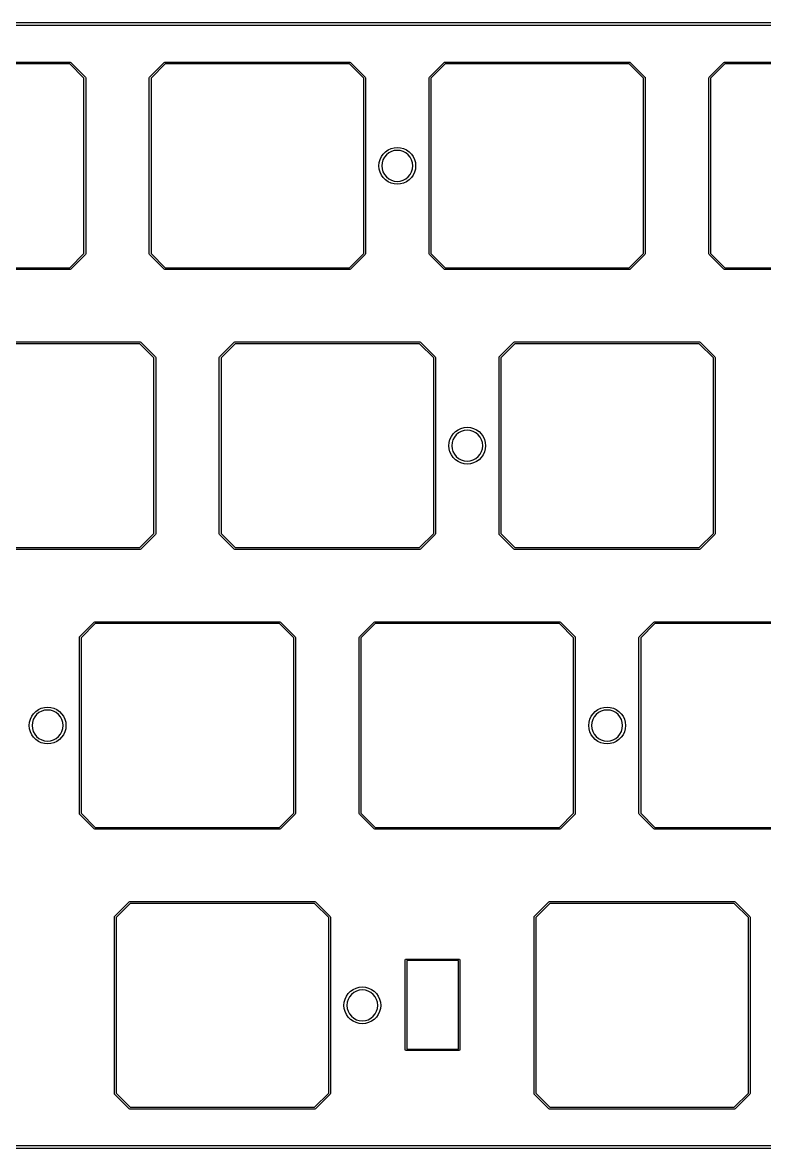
# Model space of a CAD drawing. Extents: x 44 to 254, y -124 to -47.
# Drawn here: x 152.3 to 202.8, y -124 to -47.4 of the extents above; entities that cross this region are included whole.
import ezdxf

# ---------------------------------------------------------------- set-up
doc = ezdxf.new("R2010")
doc.units = 0
doc.layers.add('BLACK', color=7, linetype='CONTINUOUS')

msp = doc.modelspace()

# ---------------------------------------------------------------- linework, layer by layer
at = {"layer": 'BLACK', "linetype": 'CONTINUOUS'}
for p, q in [((46.9693, -47.3936), (251.469, -47.3936)), ((251.469, -47.5936), (46.9693, -47.5936)), ((142.925, -50.09), (155.525, -50.09)), ((155.5, -50.21), (142.95, -50.21)), ((156.465, -51.1749), (155.5, -50.21)), ((155.525, -50.09), (155.567, -50.1076)), ((155.567, -50.1076), (155.567, -50.1076)), ((155.567, -50.1076), (156.567, -51.1076)), ((160.933, -51.1076), (161.933, -50.1076)), ((162, -50.21), (161.035, -51.1749)), ((161.933, -50.1076), (161.975, -50.09)), ((161.975, -50.09), (174.575, -50.09)), ((174.55, -50.21), (162, -50.21)), ((175.515, -51.1749), (174.55, -50.21)), ((174.575, -50.09), (174.617, -50.1076)), ((174.617, -50.1076), (174.617, -50.1076)), ((174.617, -50.1076), (175.617, -51.1076)), ((179.983, -51.1076), (180.983, -50.1076)), ((181.05, -50.21), (180.085, -51.1749)), ((180.983, -50.1076), (181.025, -50.09)), ((181.025, -50.09), (193.625, -50.09)), ((193.6, -50.21), (181.05, -50.21)), ((194.565, -51.1749), (193.6, -50.21)), ((193.625, -50.09), (193.667, -50.1076)), ((193.667, -50.1076), (193.667, -50.1076)), ((193.667, -50.1076), (194.667, -51.1076)), ((199.033, -51.1076), (200.033, -50.1076)), ((200.1, -50.21), (199.135, -51.1749)), ((200.033, -50.1076), (200.075, -50.09)), ((200.075, -50.09), (212.675, -50.09)), ((212.65, -50.21), (200.1, -50.21)), ((156.465, -63.1251), (156.465, -51.1749)), ((156.567, -51.1076), (156.572, -51.1183)), ((156.572, -51.1183), (156.585, -51.15)), ((156.585, -51.15), (156.585, -63.15)), ((160.915, -51.15), (160.933, -51.1076)), ((160.915, -63.15), (160.915, -51.15)), ((161.035, -51.1749), (161.035, -63.1251)), ((175.515, -63.1251), (175.515, -51.1749)), ((175.617, -51.1076), (175.622, -51.1183)), ((175.622, -51.1183), (175.635, -51.15)), ((175.635, -51.15), (175.635, -63.15)), ((179.965, -51.15), (179.983, -51.1076)), ((179.965, -63.15), (179.965, -51.15)), ((180.085, -51.1749), (180.085, -63.1251)), ((194.565, -63.1251), (194.565, -51.1749)), ((194.667, -51.1076), (194.672, -51.1183)), ((194.672, -51.1183), (194.685, -51.15)), ((194.685, -51.15), (194.685, -63.15)), ((199.015, -51.15), (199.033, -51.1076)), ((199.015, -63.15), (199.015, -51.15)), ((199.135, -51.1749), (199.135, -63.1251)), ((177.372, -55.9754), (177.583, -55.919)), ((177.583, -55.919), (177.8, -55.9)), ((177.8, -55.9), (178.017, -55.919)), ((178.017, -55.919), (178.228, -55.9754)), ((176.625, -56.7225), (176.717, -56.525)), ((176.717, -56.525), (176.842, -56.3465)), ((176.923, -56.5638), (176.825, -56.7462)), ((176.842, -56.3465), (176.997, -56.1924)), ((177.054, -56.4039), (176.923, -56.5638)), ((176.997, -56.1924), (177.175, -56.0675)), ((177.214, -56.2727), (177.054, -56.4039)), ((177.175, -56.0675), (177.372, -55.9754)), ((177.396, -56.1752), (177.214, -56.2727)), ((177.594, -56.1152), (177.396, -56.1752)), ((177.8, -56.0949), (177.594, -56.1152)), ((178.006, -56.1152), (177.8, -56.0949)), ((178.204, -56.1752), (178.006, -56.1152)), ((178.386, -56.2727), (178.204, -56.1752)), ((178.228, -55.9754), (178.425, -56.0675)), ((178.546, -56.4039), (178.386, -56.2727)), ((178.425, -56.0675), (178.603, -56.1924)), ((178.677, -56.5638), (178.546, -56.4039)), ((178.603, -56.1924), (178.758, -56.3465)), ((178.775, -56.7462), (178.677, -56.5638)), ((178.758, -56.3465), (178.883, -56.525)), ((178.883, -56.525), (178.975, -56.7225)), ((176.55, -57.15), (176.569, -56.9329)), ((176.569, -57.3671), (176.55, -57.15)), ((176.569, -56.9329), (176.625, -56.7225)), ((176.625, -57.5775), (176.569, -57.3671)), ((176.765, -56.9442), (176.745, -57.15)), ((176.745, -57.15), (176.765, -57.3558)), ((176.825, -56.7462), (176.765, -56.9442)), ((176.765, -57.3558), (176.825, -57.5538)), ((178.835, -56.9442), (178.775, -56.7462)), ((178.775, -57.5538), (178.835, -57.3558)), ((178.855, -57.15), (178.835, -56.9442)), ((178.835, -57.3558), (178.855, -57.15)), ((178.975, -56.7225), (179.031, -56.9329)), ((179.031, -57.3671), (178.975, -57.5775)), ((179.031, -56.9329), (179.05, -57.15)), ((179.05, -57.15), (179.031, -57.3671)), ((176.717, -57.775), (176.625, -57.5775)), ((176.842, -57.9535), (176.717, -57.775)), ((176.825, -57.5538), (176.923, -57.7362)), ((176.997, -58.1076), (176.842, -57.9535)), ((176.923, -57.7362), (177.054, -57.8961)), ((177.175, -58.2325), (176.997, -58.1076)), ((177.054, -57.8961), (177.214, -58.0273)), ((177.372, -58.3246), (177.175, -58.2325)), ((177.214, -58.0273), (177.396, -58.1248)), ((177.396, -58.1248), (177.594, -58.1848)), ((177.594, -58.1848), (177.8, -58.2051)), ((177.8, -58.2051), (178.006, -58.1848)), ((178.006, -58.1848), (178.204, -58.1248)), ((178.204, -58.1248), (178.386, -58.0273)), ((178.425, -58.2325), (178.228, -58.3246)), ((178.386, -58.0273), (178.546, -57.8961)), ((178.603, -58.1076), (178.425, -58.2325)), ((178.546, -57.8961), (178.677, -57.7362)), ((178.758, -57.9535), (178.603, -58.1076)), ((178.677, -57.7362), (178.775, -57.5538)), ((178.883, -57.775), (178.758, -57.9535)), ((178.975, -57.5775), (178.883, -57.775)), ((177.583, -58.381), (177.372, -58.3246)), ((177.8, -58.4), (177.583, -58.381)), ((178.017, -58.381), (177.8, -58.4)), ((178.228, -58.3246), (178.017, -58.381)), ((155.5, -64.09), (156.465, -63.1251)), ((156.567, -63.1924), (155.567, -64.1924)), ((156.585, -63.15), (156.567, -63.1924)), ((160.933, -63.1924), (160.915, -63.15)), ((161.933, -64.1924), (160.933, -63.1924)), ((160.933, -63.1924), (160.933, -63.1924)), ((161.035, -63.1251), (162, -64.09)), ((174.55, -64.09), (175.515, -63.1251)), ((175.617, -63.1924), (174.617, -64.1924)), ((175.635, -63.15), (175.617, -63.1924)), ((179.983, -63.1924), (179.965, -63.15)), ((180.983, -64.1924), (179.983, -63.1924)), ((179.983, -63.1924), (179.983, -63.1924)), ((180.085, -63.1251), (181.05, -64.09)), ((193.6, -64.09), (194.565, -63.1251)), ((194.667, -63.1924), (193.667, -64.1924)), ((194.685, -63.15), (194.667, -63.1924)), ((199.033, -63.1924), (199.015, -63.15)), ((200.033, -64.1924), (199.033, -63.1924)), ((199.033, -63.1924), (199.033, -63.1924)), ((199.135, -63.1251), (200.1, -64.09)), ((155.525, -64.21), (142.925, -64.21)), ((142.95, -64.09), (155.5, -64.09)), ((155.567, -64.1924), (155.525, -64.21)), ((161.975, -64.21), (161.933, -64.1924)), ((174.575, -64.21), (161.975, -64.21)), ((162, -64.09), (174.55, -64.09)), ((174.617, -64.1924), (174.575, -64.21)), ((181.025, -64.21), (180.983, -64.1924)), ((193.625, -64.21), (181.025, -64.21)), ((181.05, -64.09), (193.6, -64.09)), ((193.667, -64.1924), (193.625, -64.21)), ((200.075, -64.21), (200.033, -64.1924)), ((212.675, -64.21), (200.075, -64.21)), ((200.1, -64.09), (212.65, -64.09)), ((147.688, -69.14), (160.287, -69.14)), ((160.263, -69.26), (147.712, -69.26)), ((161.227, -70.2249), (160.263, -69.26)), ((160.287, -69.14), (160.33, -69.1576)), ((160.33, -69.1576), (160.33, -69.1576)), ((160.33, -69.1576), (161.33, -70.1576)), ((165.695, -70.1576), (166.695, -69.1576)), ((166.762, -69.26), (165.797, -70.2249)), ((166.695, -69.1576), (166.737, -69.14)), ((166.737, -69.14), (179.338, -69.14)), ((179.313, -69.26), (166.762, -69.26)), ((180.278, -70.2249), (179.313, -69.26)), ((179.338, -69.14), (179.38, -69.1576)), ((179.38, -69.1576), (179.38, -69.1576)), ((179.38, -69.1576), (180.38, -70.1576)), ((184.745, -70.1576), (185.745, -69.1576)), ((185.812, -69.26), (184.847, -70.2249)), ((185.745, -69.1576), (185.787, -69.14)), ((185.787, -69.14), (198.387, -69.14)), ((198.363, -69.26), (185.812, -69.26)), ((199.327, -70.2249), (198.363, -69.26)), ((198.387, -69.14), (198.43, -69.1576)), ((198.43, -69.1576), (198.43, -69.1576)), ((198.43, -69.1576), (199.43, -70.1576)), ((161.227, -82.1751), (161.227, -70.2249)), ((161.33, -70.1576), (161.347, -70.2)), ((161.347, -70.2), (161.347, -82.2)), ((165.677, -70.2), (165.695, -70.1576)), ((165.677, -82.2), (165.677, -70.2)), ((165.695, -70.1576), (165.695, -70.1576)), ((165.797, -70.2249), (165.797, -82.1751)), ((180.278, -82.1751), (180.278, -70.2249)), ((180.38, -70.1576), (180.397, -70.2)), ((180.397, -70.2), (180.397, -70.2)), ((180.397, -70.2), (180.397, -82.2)), ((184.727, -70.2), (184.745, -70.1576)), ((184.727, -82.2), (184.727, -70.2)), ((184.745, -70.1576), (184.745, -70.1576)), ((184.847, -70.2249), (184.847, -82.1751)), ((199.327, -82.1751), (199.327, -70.2249)), ((199.43, -70.1576), (199.447, -70.2)), ((199.447, -70.2), (199.447, -70.2)), ((199.447, -70.2), (199.447, -82.2)), ((181.938, -75.1175), (182.135, -75.0254)), ((182.135, -75.0254), (182.345, -74.969)), ((182.345, -74.969), (182.562, -74.95)), ((182.562, -74.95), (182.78, -74.969)), ((182.78, -74.969), (182.99, -75.0254)), ((182.99, -75.0254), (183.188, -75.1175)), ((181.331, -75.9829), (181.388, -75.7725)), ((181.388, -75.7725), (181.48, -75.575)), ((181.48, -75.575), (181.605, -75.3965)), ((181.588, -75.7962), (181.528, -75.9942)), ((181.685, -75.6138), (181.588, -75.7962)), ((181.605, -75.3965), (181.759, -75.2424)), ((181.816, -75.4539), (181.685, -75.6138)), ((181.759, -75.2424), (181.938, -75.1175)), ((181.976, -75.3227), (181.816, -75.4539)), ((182.159, -75.2252), (181.976, -75.3227)), ((182.357, -75.1652), (182.159, -75.2252)), ((182.562, -75.1449), (182.357, -75.1652)), ((182.768, -75.1652), (182.562, -75.1449)), ((182.966, -75.2252), (182.768, -75.1652)), ((183.149, -75.3227), (182.966, -75.2252)), ((183.309, -75.4539), (183.149, -75.3227)), ((183.188, -75.1175), (183.366, -75.2424)), ((183.44, -75.6138), (183.309, -75.4539)), ((183.366, -75.2424), (183.52, -75.3965)), ((183.537, -75.7962), (183.44, -75.6138)), ((183.52, -75.3965), (183.645, -75.575)), ((183.597, -75.9942), (183.537, -75.7962)), ((183.645, -75.575), (183.737, -75.7725)), ((183.737, -75.7725), (183.794, -75.9829)), ((181.312, -76.2), (181.331, -75.9829)), ((181.331, -76.4171), (181.312, -76.2)), ((181.388, -76.6275), (181.331, -76.4171)), ((181.48, -76.825), (181.388, -76.6275)), ((181.528, -75.9942), (181.507, -76.2)), ((181.507, -76.2), (181.528, -76.4058)), ((181.528, -76.4058), (181.588, -76.6038)), ((181.588, -76.6038), (181.685, -76.7862)), ((183.44, -76.7862), (183.537, -76.6038)), ((183.537, -76.6038), (183.597, -76.4058)), ((183.618, -76.2), (183.597, -75.9942)), ((183.597, -76.4058), (183.618, -76.2)), ((183.737, -76.6275), (183.645, -76.825)), ((183.794, -76.4171), (183.737, -76.6275)), ((183.794, -75.9829), (183.812, -76.2)), ((183.812, -76.2), (183.794, -76.4171)), ((181.605, -77.0035), (181.48, -76.825)), ((181.759, -77.1576), (181.605, -77.0035)), ((181.685, -76.7862), (181.816, -76.9461)), ((181.938, -77.2825), (181.759, -77.1576)), ((181.816, -76.9461), (181.976, -77.0773)), ((182.135, -77.3746), (181.938, -77.2825)), ((181.976, -77.0773), (182.159, -77.1748)), ((182.345, -77.431), (182.135, -77.3746)), ((182.159, -77.1748), (182.357, -77.2348)), ((182.357, -77.2348), (182.562, -77.2551)), ((182.562, -77.2551), (182.768, -77.2348)), ((182.768, -77.2348), (182.966, -77.1748)), ((182.99, -77.3746), (182.78, -77.431)), ((182.966, -77.1748), (183.149, -77.0773)), ((183.188, -77.2825), (182.99, -77.3746)), ((183.149, -77.0773), (183.309, -76.9461)), ((183.366, -77.1576), (183.188, -77.2825)), ((183.309, -76.9461), (183.44, -76.7862)), ((183.52, -77.0035), (183.366, -77.1576)), ((183.645, -76.825), (183.52, -77.0035)), ((182.562, -77.45), (182.345, -77.431)), ((182.78, -77.431), (182.562, -77.45)), ((160.263, -83.14), (161.227, -82.1751)), ((161.33, -82.2424), (160.33, -83.2424)), ((161.347, -82.2), (161.33, -82.2424)), ((165.695, -82.2424), (165.677, -82.2)), ((166.695, -83.2424), (165.695, -82.2424)), ((165.797, -82.1751), (166.762, -83.14)), ((179.313, -83.14), (180.278, -82.1751)), ((180.38, -82.2424), (179.38, -83.2424)), ((180.397, -82.2), (180.38, -82.2424)), ((184.745, -82.2424), (184.727, -82.2)), ((185.745, -83.2424), (184.745, -82.2424)), ((184.847, -82.1751), (185.812, -83.14)), ((198.363, -83.14), (199.327, -82.1751)), ((199.43, -82.2424), (198.43, -83.2424)), ((199.447, -82.2), (199.43, -82.2424)), ((160.287, -83.26), (147.688, -83.26)), ((147.712, -83.14), (160.263, -83.14)), ((160.33, -83.2424), (160.287, -83.26)), ((160.33, -83.2424), (160.33, -83.2424)), ((166.737, -83.26), (166.695, -83.2424)), ((179.338, -83.26), (166.737, -83.26)), ((166.762, -83.14), (179.313, -83.14)), ((179.38, -83.2424), (179.338, -83.26)), ((179.38, -83.2424), (179.38, -83.2424)), ((185.787, -83.26), (185.745, -83.2424)), ((198.387, -83.26), (185.787, -83.26)), ((185.812, -83.14), (198.363, -83.14)), ((198.43, -83.2424), (198.387, -83.26)), ((198.43, -83.2424), (198.43, -83.2424)), ((156.17, -89.2076), (157.17, -88.2076)), ((157.237, -88.31), (156.272, -89.2749)), ((157.17, -88.2076), (157.213, -88.19)), ((157.213, -88.19), (169.812, -88.19)), ((169.788, -88.31), (157.237, -88.31)), ((170.752, -89.2749), (169.788, -88.31)), ((169.812, -88.19), (169.855, -88.2076)), ((169.855, -88.2076), (169.855, -88.2076)), ((169.855, -88.2076), (170.855, -89.2076)), ((175.22, -89.2076), (176.22, -88.2076)), ((176.287, -88.31), (175.322, -89.2749)), ((176.22, -88.2076), (176.262, -88.19)), ((176.262, -88.19), (188.862, -88.19)), ((188.838, -88.31), (176.287, -88.31)), ((189.802, -89.2749), (188.838, -88.31)), ((188.862, -88.19), (188.905, -88.2076)), ((188.905, -88.2076), (188.905, -88.2076)), ((188.905, -88.2076), (189.905, -89.2076)), ((194.27, -89.2076), (195.27, -88.2076)), ((195.337, -88.31), (194.373, -89.2749)), ((195.27, -88.2076), (195.312, -88.19)), ((195.312, -88.19), (207.912, -88.19)), ((207.888, -88.31), (195.337, -88.31)), ((156.153, -89.25), (156.17, -89.2076)), ((156.153, -101.25), (156.153, -89.25)), ((156.272, -89.2749), (156.272, -101.225)), ((170.752, -101.225), (170.752, -89.2749)), ((170.855, -89.2076), (170.872, -89.25)), ((170.872, -89.25), (170.873, -89.25)), ((170.873, -89.25), (170.873, -101.25)), ((175.202, -89.25), (175.22, -89.2076)), ((175.202, -101.25), (175.202, -89.25)), ((175.322, -89.2749), (175.322, -101.225)), ((189.802, -101.225), (189.802, -89.2749)), ((189.905, -89.2076), (189.922, -89.25)), ((189.922, -89.25), (189.922, -101.25)), ((194.252, -89.25), (194.27, -89.2076)), ((194.252, -101.25), (194.252, -89.25)), ((194.373, -89.2749), (194.373, -101.225)), ((153.184, -94.2924), (153.362, -94.1675)), ((153.362, -94.1675), (153.56, -94.0754)), ((153.584, -94.2752), (153.401, -94.3727)), ((153.56, -94.0754), (153.77, -94.019)), ((153.782, -94.2152), (153.584, -94.2752)), ((153.77, -94.019), (153.987, -94)), ((153.987, -94.1949), (153.782, -94.2152)), ((153.987, -94), (154.205, -94.019)), ((154.193, -94.2152), (153.987, -94.1949)), ((154.391, -94.2752), (154.193, -94.2152)), ((154.205, -94.019), (154.415, -94.0754)), ((154.574, -94.3727), (154.391, -94.2752)), ((154.415, -94.0754), (154.612, -94.1675)), ((154.612, -94.1675), (154.791, -94.2924)), ((191.284, -94.2924), (191.462, -94.1675)), ((191.462, -94.1675), (191.66, -94.0754)), ((191.684, -94.2752), (191.501, -94.3727)), ((191.66, -94.0754), (191.87, -94.019)), ((191.882, -94.2152), (191.684, -94.2752)), ((191.87, -94.019), (192.087, -94)), ((192.087, -94.1949), (191.882, -94.2152)), ((192.087, -94), (192.305, -94.019)), ((192.293, -94.2152), (192.087, -94.1949)), ((192.491, -94.2752), (192.293, -94.2152)), ((192.305, -94.019), (192.515, -94.0754)), ((192.674, -94.3727), (192.491, -94.2752)), ((192.515, -94.0754), (192.712, -94.1675)), ((192.712, -94.1675), (192.891, -94.2924)), ((152.737, -95.25), (152.756, -95.0329)), ((152.756, -95.0329), (152.813, -94.8225)), ((152.813, -94.8225), (152.905, -94.625)), ((152.905, -94.625), (153.03, -94.4465)), ((152.953, -95.0442), (152.932, -95.25)), ((153.013, -94.8462), (152.953, -95.0442)), ((153.11, -94.6638), (153.013, -94.8462)), ((153.03, -94.4465), (153.184, -94.2924)), ((153.241, -94.5039), (153.11, -94.6638)), ((153.401, -94.3727), (153.241, -94.5039)), ((154.734, -94.5039), (154.574, -94.3727)), ((154.865, -94.6638), (154.734, -94.5039)), ((154.791, -94.2924), (154.945, -94.4465)), ((154.962, -94.8462), (154.865, -94.6638)), ((154.945, -94.4465), (155.07, -94.625)), ((155.022, -95.0442), (154.962, -94.8462)), ((155.043, -95.25), (155.022, -95.0442)), ((155.07, -94.625), (155.162, -94.8225)), ((155.162, -94.8225), (155.219, -95.0329)), ((155.219, -95.0329), (155.237, -95.25)), ((190.837, -95.25), (190.856, -95.0329)), ((190.856, -95.0329), (190.913, -94.8225)), ((190.913, -94.8225), (191.005, -94.625)), ((191.005, -94.625), (191.13, -94.4465)), ((191.053, -95.0442), (191.032, -95.25)), ((191.113, -94.8462), (191.053, -95.0442)), ((191.21, -94.6638), (191.113, -94.8462)), ((191.13, -94.4465), (191.284, -94.2924)), ((191.341, -94.5039), (191.21, -94.6638)), ((191.501, -94.3727), (191.341, -94.5039)), ((192.834, -94.5039), (192.674, -94.3727)), ((192.965, -94.6638), (192.834, -94.5039)), ((192.891, -94.2924), (193.045, -94.4465)), ((193.062, -94.8462), (192.965, -94.6638)), ((193.045, -94.4465), (193.17, -94.625)), ((193.122, -95.0442), (193.062, -94.8462)), ((193.143, -95.25), (193.122, -95.0442)), ((193.17, -94.625), (193.262, -94.8225)), ((193.262, -94.8225), (193.319, -95.0329)), ((193.319, -95.0329), (193.337, -95.25)), ((152.756, -95.4671), (152.737, -95.25)), ((152.813, -95.6775), (152.756, -95.4671)), ((152.905, -95.875), (152.813, -95.6775)), ((152.932, -95.25), (152.953, -95.4558)), ((152.953, -95.4558), (153.013, -95.6538)), ((153.013, -95.6538), (153.11, -95.8362)), ((154.865, -95.8362), (154.962, -95.6538)), ((154.962, -95.6538), (155.022, -95.4558)), ((155.022, -95.4558), (155.043, -95.25)), ((155.162, -95.6775), (155.07, -95.875)), ((155.219, -95.4671), (155.162, -95.6775)), ((155.237, -95.25), (155.219, -95.4671)), ((190.856, -95.4671), (190.837, -95.25)), ((190.913, -95.6775), (190.856, -95.4671)), ((191.005, -95.875), (190.913, -95.6775)), ((191.032, -95.25), (191.053, -95.4558)), ((191.053, -95.4558), (191.113, -95.6538)), ((191.113, -95.6538), (191.21, -95.8362)), ((192.965, -95.8362), (193.062, -95.6538)), ((193.062, -95.6538), (193.122, -95.4558)), ((193.122, -95.4558), (193.143, -95.25)), ((193.262, -95.6775), (193.17, -95.875)), ((193.319, -95.4671), (193.262, -95.6775)), ((193.337, -95.25), (193.319, -95.4671)), ((153.03, -96.0535), (152.905, -95.875)), ((153.184, -96.2076), (153.03, -96.0535)), ((153.11, -95.8362), (153.241, -95.9961)), ((153.362, -96.3325), (153.184, -96.2076)), ((153.241, -95.9961), (153.401, -96.1273)), ((153.56, -96.4246), (153.362, -96.3325)), ((153.401, -96.1273), (153.584, -96.2248)), ((153.77, -96.481), (153.56, -96.4246)), ((153.584, -96.2248), (153.782, -96.2848)), ((153.987, -96.5), (153.77, -96.481)), ((153.782, -96.2848), (153.987, -96.3051)), ((153.987, -96.3051), (154.193, -96.2848)), ((154.205, -96.481), (153.987, -96.5)), ((154.193, -96.2848), (154.391, -96.2248)), ((154.415, -96.4246), (154.205, -96.481)), ((154.391, -96.2248), (154.574, -96.1273)), ((154.612, -96.3325), (154.415, -96.4246)), ((154.574, -96.1273), (154.734, -95.9961)), ((154.791, -96.2076), (154.612, -96.3325)), ((154.734, -95.9961), (154.865, -95.8362)), ((154.945, -96.0535), (154.791, -96.2076)), ((155.07, -95.875), (154.945, -96.0535)), ((191.13, -96.0535), (191.005, -95.875)), ((191.284, -96.2076), (191.13, -96.0535)), ((191.21, -95.8362), (191.341, -95.9961)), ((191.462, -96.3325), (191.284, -96.2076)), ((191.341, -95.9961), (191.501, -96.1273)), ((191.66, -96.4246), (191.462, -96.3325)), ((191.501, -96.1273), (191.684, -96.2248)), ((191.87, -96.481), (191.66, -96.4246)), ((191.684, -96.2248), (191.882, -96.2848)), ((192.087, -96.5), (191.87, -96.481)), ((191.882, -96.2848), (192.087, -96.3051)), ((192.087, -96.3051), (192.293, -96.2848)), ((192.305, -96.481), (192.087, -96.5)), ((192.293, -96.2848), (192.491, -96.2248)), ((192.515, -96.4246), (192.305, -96.481)), ((192.491, -96.2248), (192.674, -96.1273)), ((192.712, -96.3325), (192.515, -96.4246)), ((192.674, -96.1273), (192.834, -95.9961)), ((192.891, -96.2076), (192.712, -96.3325)), ((192.834, -95.9961), (192.965, -95.8362)), ((193.045, -96.0535), (192.891, -96.2076)), ((193.17, -95.875), (193.045, -96.0535)), ((156.17, -101.292), (156.153, -101.25)), ((157.17, -102.292), (156.17, -101.292)), ((156.272, -101.225), (157.237, -102.19)), ((169.788, -102.19), (170.752, -101.225)), ((170.855, -101.292), (169.855, -102.292)), ((170.873, -101.25), (170.855, -101.292)), ((175.22, -101.292), (175.202, -101.25)), ((176.22, -102.292), (175.22, -101.292)), ((175.322, -101.225), (176.287, -102.19)), ((188.838, -102.19), (189.802, -101.225)), ((189.905, -101.292), (188.905, -102.292)), ((189.922, -101.25), (189.905, -101.292)), ((194.27, -101.292), (194.252, -101.25)), ((195.27, -102.292), (194.27, -101.292)), ((194.373, -101.225), (195.337, -102.19)), ((157.213, -102.31), (157.17, -102.292)), ((169.812, -102.31), (157.213, -102.31)), ((157.237, -102.19), (169.788, -102.19)), ((169.855, -102.292), (169.812, -102.31)), ((169.855, -102.292), (169.855, -102.292)), ((176.262, -102.31), (176.22, -102.292)), ((188.862, -102.31), (176.262, -102.31)), ((176.287, -102.19), (188.838, -102.19)), ((188.905, -102.292), (188.862, -102.31)), ((188.905, -102.292), (188.905, -102.292)), ((195.312, -102.31), (195.27, -102.292)), ((207.912, -102.31), (195.312, -102.31)), ((195.337, -102.19), (207.888, -102.19)), ((158.55, -108.258), (159.55, -107.258)), ((159.55, -107.258), (159.592, -107.24)), ((159.592, -107.24), (172.192, -107.24)), ((172.192, -107.24), (172.234, -107.258)), ((172.234, -107.258), (172.234, -107.258)), ((172.234, -107.258), (173.234, -108.258)), ((187.128, -108.258), (188.128, -107.258)), ((188.128, -107.258), (188.17, -107.24)), ((188.17, -107.24), (200.77, -107.24)), ((200.77, -107.24), (200.812, -107.258)), ((200.812, -107.258), (200.812, -107.258)), ((200.812, -107.258), (201.812, -108.258)), ((159.617, -107.36), (158.652, -108.325)), ((172.167, -107.36), (159.617, -107.36)), ((173.132, -108.325), (172.167, -107.36)), ((188.195, -107.36), (187.23, -108.325)), ((200.745, -107.36), (188.195, -107.36)), ((201.71, -108.325), (200.745, -107.36)), ((158.532, -108.3), (158.55, -108.258)), ((158.532, -120.3), (158.532, -108.3)), ((158.55, -108.258), (158.55, -108.258)), ((158.652, -108.325), (158.652, -120.275)), ((173.132, -120.275), (173.132, -108.325)), ((173.234, -108.258), (173.252, -108.3)), ((173.252, -108.3), (173.252, -108.3)), ((173.252, -108.3), (173.252, -120.3)), ((187.11, -108.3), (187.128, -108.258)), ((187.11, -120.3), (187.11, -108.3)), ((187.23, -108.325), (187.23, -120.275)), ((201.71, -120.275), (201.71, -108.325)), ((201.812, -108.258), (201.83, -108.3)), ((201.83, -108.3), (201.83, -108.3)), ((201.83, -108.3), (201.83, -120.3)), ((178.346, -111.199), (178.361, -111.164)), ((178.346, -117.334), (178.346, -111.199)), ((178.361, -111.164), (178.396, -111.149)), ((178.396, -111.149), (182.011, -111.149)), ((178.446, -111.249), (178.446, -117.284)), ((181.961, -111.249), (178.446, -111.249)), ((181.961, -117.284), (181.961, -111.249)), ((182.011, -111.149), (182.046, -111.164)), ((182.046, -111.164), (182.061, -111.199)), ((182.061, -111.199), (182.061, -117.334)), ((174.461, -113.497), (174.615, -113.342)), ((174.615, -113.342), (174.794, -113.217)), ((174.833, -113.423), (174.673, -113.554)), ((174.794, -113.217), (174.991, -113.125)), ((175.015, -113.325), (174.833, -113.423)), ((174.991, -113.125), (175.202, -113.069)), ((175.213, -113.265), (175.015, -113.325)), ((175.202, -113.069), (175.419, -113.05)), ((175.419, -113.245), (175.213, -113.265)), ((175.419, -113.05), (175.636, -113.069)), ((175.625, -113.265), (175.419, -113.245)), ((175.823, -113.325), (175.625, -113.265)), ((175.636, -113.069), (175.846, -113.125)), ((176.005, -113.423), (175.823, -113.325)), ((175.846, -113.125), (176.044, -113.217)), ((176.165, -113.554), (176.005, -113.423)), ((176.044, -113.217), (176.222, -113.342)), ((176.222, -113.342), (176.376, -113.497)), ((174.169, -114.3), (174.188, -114.083)), ((174.188, -114.083), (174.244, -113.872)), ((174.244, -113.872), (174.336, -113.675)), ((174.336, -113.675), (174.461, -113.497)), ((174.384, -114.094), (174.364, -114.3)), ((174.444, -113.896), (174.384, -114.094)), ((174.541, -113.714), (174.444, -113.896)), ((174.673, -113.554), (174.541, -113.714)), ((176.296, -113.714), (176.165, -113.554)), ((176.394, -113.896), (176.296, -113.714)), ((176.376, -113.497), (176.501, -113.675)), ((176.454, -114.094), (176.394, -113.896)), ((176.474, -114.3), (176.454, -114.094)), ((176.501, -113.675), (176.593, -113.872)), ((176.593, -113.872), (176.65, -114.083)), ((176.65, -114.083), (176.669, -114.3)), ((174.188, -114.517), (174.169, -114.3)), ((174.244, -114.728), (174.188, -114.517)), ((174.336, -114.925), (174.244, -114.728)), ((174.461, -115.103), (174.336, -114.925)), ((174.364, -114.3), (174.384, -114.506)), ((174.384, -114.506), (174.444, -114.704)), ((174.444, -114.704), (174.541, -114.886)), ((174.541, -114.886), (174.673, -115.046)), ((176.165, -115.046), (176.296, -114.886)), ((176.296, -114.886), (176.394, -114.704)), ((176.501, -114.925), (176.376, -115.103)), ((176.394, -114.704), (176.454, -114.506)), ((176.454, -114.506), (176.474, -114.3)), ((176.593, -114.728), (176.501, -114.925)), ((176.65, -114.517), (176.593, -114.728)), ((176.669, -114.3), (176.65, -114.517)), ((174.615, -115.258), (174.461, -115.103)), ((174.794, -115.383), (174.615, -115.258)), ((174.673, -115.046), (174.833, -115.177)), ((174.991, -115.475), (174.794, -115.383)), ((174.833, -115.177), (175.015, -115.275)), ((175.202, -115.531), (174.991, -115.475)), ((175.015, -115.275), (175.213, -115.335)), ((175.419, -115.55), (175.202, -115.531)), ((175.213, -115.335), (175.419, -115.355)), ((175.419, -115.355), (175.625, -115.335)), ((175.636, -115.531), (175.419, -115.55)), ((175.625, -115.335), (175.823, -115.275)), ((175.846, -115.475), (175.636, -115.531)), ((175.823, -115.275), (176.005, -115.177)), ((176.044, -115.383), (175.846, -115.475)), ((176.005, -115.177), (176.165, -115.046)), ((176.222, -115.258), (176.044, -115.383)), ((176.376, -115.103), (176.222, -115.258)), ((178.361, -117.369), (178.346, -117.334)), ((178.396, -117.384), (178.361, -117.369)), ((182.011, -117.384), (178.396, -117.384)), ((178.446, -117.284), (181.961, -117.284)), ((182.046, -117.369), (182.011, -117.384)), ((182.061, -117.334), (182.046, -117.369)), ((158.55, -120.342), (158.532, -120.3)), ((158.652, -120.275), (159.617, -121.24)), ((172.167, -121.24), (173.132, -120.275)), ((173.252, -120.3), (173.234, -120.342)), ((187.128, -120.342), (187.11, -120.3)), ((187.23, -120.275), (188.195, -121.24)), ((200.745, -121.24), (201.71, -120.275)), ((201.83, -120.3), (201.812, -120.342)), ((159.55, -121.342), (158.55, -120.342)), ((173.234, -120.342), (172.234, -121.342)), ((188.128, -121.342), (187.128, -120.342)), ((201.812, -120.342), (200.812, -121.342)), ((159.592, -121.36), (159.55, -121.342)), ((172.192, -121.36), (159.592, -121.36)), ((159.617, -121.24), (172.167, -121.24)), ((172.234, -121.342), (172.192, -121.36)), ((188.17, -121.36), (188.128, -121.342)), ((200.77, -121.36), (188.17, -121.36)), ((188.195, -121.24), (200.745, -121.24)), ((200.812, -121.342), (200.77, -121.36)), ((94.1943, -123.844), (204.244, -123.844)), ((204.244, -124.044), (94.1943, -124.044))]:
    msp.add_line(p, q, dxfattribs=at)

doc.saveas('drawing.dxf')
